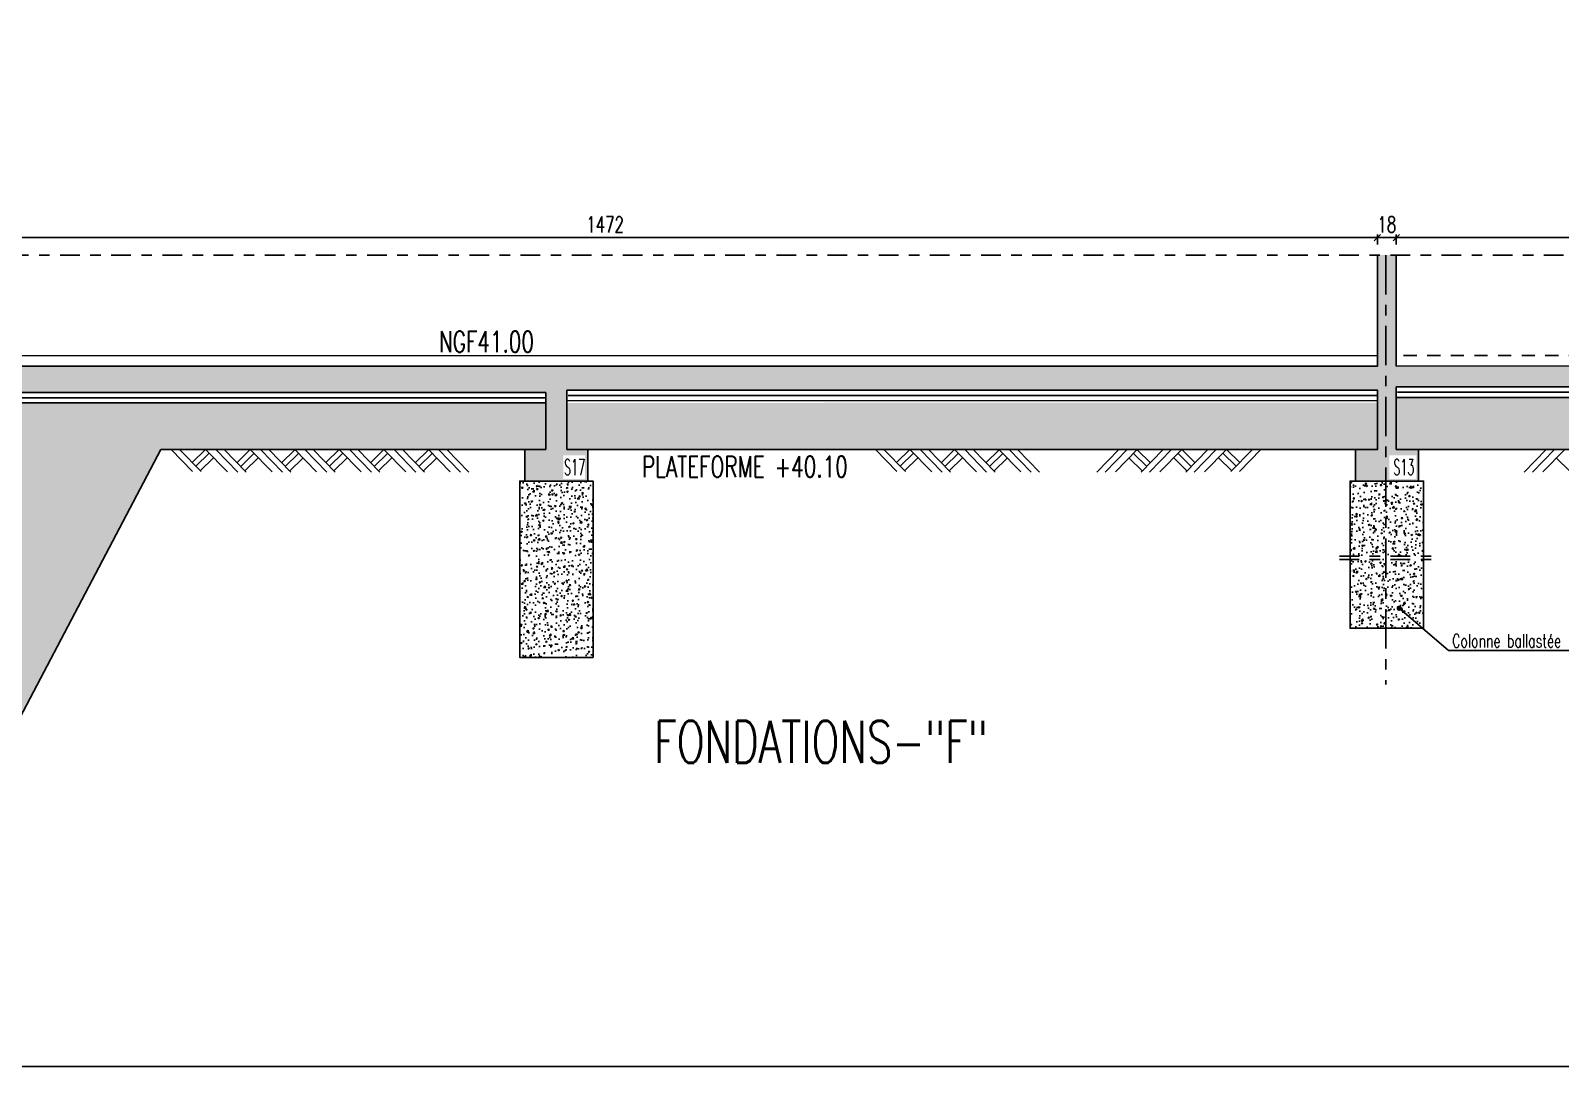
# Model space of a CAD drawing. Extents: x 308 to 437, y -199 to -146.
# Drawn here: x 412.99 to 427.57, y -198.96 to -189.09 of the extents above; entities that cross this region are included whole.
import ezdxf

# ---------------------------------------------------------------- set-up
doc = ezdxf.new("R2010")
doc.units = 0
doc.header["$LTSCALE"] = 0.5
doc.header["$MEASUREMENT"] = 0
doc.linetypes.add('AXES2', pattern=[1.125, 0.75, -0.125, 0.125, -0.125])
doc.linetypes.add('DISCONTINU2', pattern=[0.375, 0.25, -0.125])
doc.layers.get('DEFPOINTS').update_dxf_attribs({"linetype": 'CONTINUOUS'})
for name, color, linetype in [('AXES', 6, 'AXES2'), ('CADRE-CART', 7, 'CONTINUOUS'), ('COTATION', 7, 'CONTINUOUS'), ('HABILLAGE', 7, 'CONTINUOUS'), ('MURS', 3, 'CONTINUOUS'), ('POCHAGE', 254, 'CONTINUOUS'), ('RDC', 7, 'DISCONTINU2'), ('REPERE-POT', 4, 'CONTINUOUS'), ('REPERE-SEM', 4, 'CONTINUOUS'), ('Texte', 7, 'CONTINUOUS')]:
    doc.layers.add(name, color=color, linetype=linetype)
doc.styles.add('ROMANS8', font='romans.shx', dxfattribs={"width": 0.7})
doc.styles.get("Standard").update_dxf_attribs({"font": 'txt.shx'})
doc.linetypes.add('ISOLATION', pattern='A,0.0001,-0.1,[134,ltypeshp.shx,S=0.1,R=0,X=-0.1,Y=0],-0.2,[134,ltypeshp.shx,S=0.1,R=180,X=0.1,Y=0],-0.1', length=0.4001)
doc.dimstyles.new('COT50 cm', dxfattribs={"dimtxt": 0.15, "dimasz": 0.06, "dimexe": 0.03, "dimexo": 0.1, "dimgap": 0.05, "dimtad": 1, "dimdec": 0, "dimlfac": 100, "dimzin": 0, "dimdsep": 46, "dimtxsty": 'ROMANS8', "dimblk1": 'OBLIQUE', "dimblk2": 'OBLIQUE', "dimsah": 1, "dimcen": 0.03, "dimdle": 0.03, "dimclrt": 1, "dimadec": 0, "dimazin": 0, "dimtfac": 1, "dimtdec": 0, "dimtmove": 0, "dimatfit": 3, "dimfxl": 0, "dimtolj": 1, "dimtzin": 0, "dimlwd": -1, "dimlwe": -1, "dimarcsym": 0})
pattern_1 = [(50, (0, -61.59265), (0.143452037, -0.012550427), [0.015, -0.165]), (355, (0, -61.59265), (-0.027750267, 0.150438427), [0.012, -0.132]), (100.451444, (0.01195, -61.59369), (0.11570177, 0.137888), [0.01274804, -0.140228422]), (46.1842, (0, -61.55265), (0.213448266, -0.033103856), [0.0225, -0.2475]), (96.635635, (0.01779, -61.5554), (0.18693239, 0.19482372), [0.01912207, -0.21034275]), (351.184164, (0, -61.55265), (0.18693239, 0.19482372), [0.018, -0.198]), (21, (0.02, -61.56265), (0.11938141, -0.080523778), [0.015, -0.165]), (326, (0.02, -61.56265), (0.048663066, 0.14503001), [0.012, -0.132]), (71.451445, (0.02995, -61.56936), (0.168044475, 0.06450623), [0.01274804, -0.140228422]), (37.5, (0, -61.592645), (0.002431971, 0.066578771), [0, -0.1304, 0, -0.134, 0, -0.1325]), (7.5, (0, -61.592645), (0.052613907, 0.078882342), [0, -0.0764, 0, -0.1274, 0, -0.0505]), (327.5, (-0.0446, -61.592645), (0.106764487, -0.0045109743), [0, -0.05, 0, -0.156, 0, -0.207]), (317.5, (-0.0646, -61.592645), (0.116637234, 0.020020996), [0, -0.065, 0, -0.1036, 0, -0.147])]

# ---------------------------------------------------------------- blocks, each defined once
blk = doc.blocks.new('_Oblique')
at = {"layer": 'COTATION', "color": 0, "lineweight": -2}
blk.add_line((-0.5, -0.5), (0.5, 0.5), dxfattribs=at)
blk = doc.blocks.new('*D1701')
at = {"layer": 'COTATION', "color": 0, "transparency": 16777216}
for p, q in [((411.08, -191.066), (425.857, -191.066)), ((411.11, -191.133), (411.11, -191.036)), ((425.827, -191.133), (425.827, -191.036))]:
    blk.add_line(p, q, dxfattribs=at)
at = {"layer": 'DEFPOINTS', "color": 0, "transparency": 16777216}
for p in [(425.827, -191.066), (411.11, -191.233), (425.827, -191.233)]:
    blk.add_point(p, dxfattribs=at)
at = {"layer": 'COTATION', "color": 0, "transparency": 16777216, "xscale": 0.06, "yscale": 0.06, "zscale": 0.06, "rotation": 180}
blk.add_blockref('_Oblique', (411.11, -191.066), dxfattribs=at)
at = {"layer": 'COTATION', "color": 0, "transparency": 16777216, "xscale": 0.06, "yscale": 0.06, "zscale": 0.06}
blk.add_blockref('_Oblique', (425.827, -191.066), dxfattribs=at)
at = {"layer": 'COTATION', "color": 1, "transparency": 16777216, "insert": (418.468, -190.941), "char_height": 0.15, "attachment_point": 5, "style": 'ROMANS8'}
blk.add_mtext('\\A1;1472', dxfattribs=at)
blk = doc.blocks.new('*D1702')
at = {"layer": 'COTATION', "color": 0, "transparency": 16777216}
for p, q in [((425.797, -191.066), (426.037, -191.066)), ((425.827, -191.133), (425.827, -191.036)), ((426.007, -191.133), (426.007, -191.036))]:
    blk.add_line(p, q, dxfattribs=at)
at = {"layer": 'DEFPOINTS', "color": 0, "transparency": 16777216}
for p in [(426.007, -191.066), (425.827, -191.233), (426.007, -191.233)]:
    blk.add_point(p, dxfattribs=at)
at = {"layer": 'COTATION', "color": 0, "transparency": 16777216, "xscale": 0.06, "yscale": 0.06, "zscale": 0.06, "rotation": 180}
blk.add_blockref('_Oblique', (425.827, -191.066), dxfattribs=at)
at = {"layer": 'COTATION', "color": 0, "transparency": 16777216, "xscale": 0.06, "yscale": 0.06, "zscale": 0.06}
blk.add_blockref('_Oblique', (426.007, -191.066), dxfattribs=at)
at = {"layer": 'COTATION', "color": 1, "transparency": 16777216, "insert": (425.917, -190.941), "char_height": 0.15, "attachment_point": 5, "style": 'ROMANS8'}
blk.add_mtext('\\A1;18', dxfattribs=at)
blk = doc.blocks.new('*D1703')
at = {"layer": 'COTATION', "color": 0, "transparency": 16777216}
for p, q in [((425.977, -191.066), (432.757, -191.066)), ((426.007, -191.133), (426.007, -191.036)), ((432.727, -191.133), (432.727, -191.036))]:
    blk.add_line(p, q, dxfattribs=at)
at = {"layer": 'DEFPOINTS', "color": 0, "transparency": 16777216}
for p in [(432.727, -191.066), (426.007, -191.233), (432.727, -191.233)]:
    blk.add_point(p, dxfattribs=at)
at = {"layer": 'COTATION', "color": 0, "transparency": 16777216, "xscale": 0.06, "yscale": 0.06, "zscale": 0.06, "rotation": 180}
blk.add_blockref('_Oblique', (426.007, -191.066), dxfattribs=at)
at = {"layer": 'COTATION', "color": 0, "transparency": 16777216, "xscale": 0.06, "yscale": 0.06, "zscale": 0.06}
blk.add_blockref('_Oblique', (432.727, -191.066), dxfattribs=at)
at = {"layer": 'COTATION', "color": 1, "transparency": 16777216, "insert": (429.367, -190.941), "char_height": 0.15, "attachment_point": 5, "style": 'ROMANS8'}
blk.add_mtext('\\A1;672', dxfattribs=at)

msp = doc.modelspace()

# ---------------------------------------------------------------- hatches: boundary and pattern name
at = {"layer": 'HABILLAGE'}
h = msp.add_hatch(dxfattribs=at)
h.set_pattern_fill('AR-SAND', color=256, scale=0.05, style=0)
h.set_pattern_definition([(37.5, (0, -126.95472), (-0.003149668, 0.096341188), [0, -0.076, 0, -0.085, 0, -0.08125]), (7.5, (0, -126.95472), (0.088488835, 0.141107303), [0, -0.041, 0, -0.0685, 0, -0.02625]), (327.5, (-0.0615, -126.95472), (0.155707093, 0.000282953), [0, -0.025, 0, -0.09, 0, -0.1175]), (317.5, (-0.0615, -126.95472), (0.15030633, 0.04388378), [0, -0.0125, 0, -0.059, 0, -0.0675])])
h.paths.add_polyline_path([(411.11, -192.643), (411.1099, -196.7668), (411.4599, -196.7668), (412.2986, -196.7668), (414.2367, -193.0868), (417.9045, -193.0868), (417.9045, -192.6401)])
h = msp.add_hatch(dxfattribs=at)
h.set_pattern_fill('AR-SAND', color=256, scale=0.05, style=0)
h.set_pattern_definition([(37.5, (-0.00268, -61.592645), (-0.003149668, 0.096341188), [0, -0.076, 0, -0.085, 0, -0.08125]), (7.5, (-0.00268, -61.59265), (0.088488835, 0.141107303), [0, -0.041, 0, -0.0685, 0, -0.02625]), (327.5, (-0.06418, -61.592645), (0.155707093, 0.000282953), [0, -0.025, 0, -0.09, 0, -0.1175]), (317.5, (-0.06418, -61.59265), (0.15030633, 0.04388378), [0, -0.0125, 0, -0.059, 0, -0.0675])])
h.paths.add_polyline_path([(425.6141, -193.0868), (425.6141, -193.0868), (425.8242, -193.0868), (425.8242, -192.6398), (418.1045, -192.641), (418.1045, -193.0868), (418.3018, -193.0868)])
h = msp.add_hatch(dxfattribs=at)
h.set_pattern_fill('AR-SAND', color=256, scale=0.05, style=0)
h.set_pattern_definition([(37.5, (0.00318, -61.592645), (-0.003149668, 0.096341188), [0, -0.076, 0, -0.085, 0, -0.08125]), (7.5, (0.00318, -61.59265), (0.088488835, 0.141107303), [0, -0.041, 0, -0.0685, 0, -0.02625]), (327.5, (-0.05832, -61.592645), (0.155707093, 0.000282953), [0, -0.025, 0, -0.09, 0, -0.1175]), (317.5, (-0.05832, -61.59265), (0.15030633, 0.04388378), [0, -0.0125, 0, -0.059, 0, -0.0675])])
h.paths.add_polyline_path([(432.7266, -192.5887), (426.0068, -192.5897), (426.0068, -193.0868), (426.22, -193.0868), (432.52, -193.0868), (432.52, -193.0868), (432.7266, -193.0868)])
h = msp.add_hatch(dxfattribs=at)
h.set_pattern_fill('AR-CONC', color=256, scale=0.02, style=0)
h.set_pattern_definition(pattern_1)
h.paths.add_polyline_path([(417.6545, -194.133), (417.6545, -195.0668), (418.3545, -195.0668), (418.3545, -194.133)])
h.paths.add_polyline_path([(418.3545, -194.1034), (418.3545, -193.3869), (418.3045, -193.3868), (417.7045, -193.3868), (417.6545, -193.3868), (417.6545, -194.1034)])
h = msp.add_hatch(dxfattribs=at)
h.set_pattern_fill('AR-CONC', color=256, scale=0.02, style=0)
h.set_pattern_definition(pattern_1)
h.paths.add_polyline_path([(425.9065, -194.7885), (426.2668, -194.7885), (426.2668, -194.133), (425.9065, -194.133)])
h.paths.add_polyline_path([(425.9065, -194.133), (425.5668, -194.133), (425.5668, -194.7884), (425.9065, -194.7885)])
h.paths.add_polyline_path([(425.9065, -194.1034), (425.9065, -193.3868), (425.6168, -193.3868), (425.5668, -193.3868), (425.5668, -194.1034)])
h.paths.add_polyline_path([(425.9065, -194.1034), (426.2668, -194.1034), (426.2668, -193.3869), (426.2168, -193.3868), (425.9065, -193.3868)])
at = {"layer": 'POCHAGE'}
h = msp.add_hatch(color=256, dxfattribs=at)
h.paths.add_polyline_path([(418.0706, -193.3659), (418.2756, -193.3659), (418.2756, -193.1409), (418.0706, -193.1409)], flags=16)
h.paths.add_polyline_path([(425.8269, -192.2898), (411.1099, -192.2921), (411.1099, -192.5421), (417.9045, -192.541), (417.9045, -193.0868), (417.7045, -193.0868), (417.7045, -193.3868), (418.3045, -193.3868), (418.3045, -193.0868), (418.1045, -193.0868), (418.1045, -192.521), (425.8268, -192.5198), (425.8269, -193.0868), (425.6168, -193.0868), (425.6168, -193.3868), (425.9065, -193.3868), (425.9065, -191.2326), (425.8269, -191.2326)])
h = msp.add_hatch(color=256, dxfattribs=at)
h.paths.add_polyline_path([(426.0068, -192.2897), (426.0068, -191.2326), (425.9065, -191.2326), (425.9065, -193.3868), (426.2168, -193.3868), (426.2168, -193.0868), (426.0068, -193.0868), (426.0068, -192.4897), (432.7266, -192.4887), (432.7266, -193.0868), (432.5168, -193.0868), (432.5168, -193.3868), (432.8067, -193.3868), (432.8067, -191.2326), (432.7266, -191.2326), (432.7266, -192.2887)])
h.paths.add_polyline_path([(432.9066, -191.2326), (432.8067, -191.2326), (432.8067, -193.3868), (433.1169, -193.3868), (433.1169, -193.0868), (432.9066, -193.0868)])
h.paths.add_polyline_path([(425.9406, -193.3659), (426.1976, -193.3659), (426.1976, -193.1409), (425.9406, -193.1409)], flags=16)
h.paths.add_polyline_path([(432.8308, -193.3659), (433.0878, -193.3659), (433.0878, -193.1409), (432.8308, -193.1409)], flags=16)

# ---------------------------------------------------------------- linework, layer by layer
at = {"layer": 'AXES', "color": 6, "ltscale": 0.5}
for p, q in [((354.776, -191.2326), (433.413, -191.2326)), ((425.4642, -194.1034), (426.411, -194.1034)), ((425.4642, -194.133), (426.411, -194.133))]:
    msp.add_line(p, q, dxfattribs=at)
at = {"layer": 'AXES', "color": 1}
msp.add_line((425.9065, -191.2326), (425.9065, -195.3253), dxfattribs=at)
at = {"layer": 'CADRE-CART', "color": 1}
msp.add_lwpolyline([(307.8533, -154.9648), (437.1328, -154.9648), (437.1328, -198.9648), (307.8533, -198.9648)], close=True, dxfattribs=at)
at = {"layer": 'COTATION', "color": 1, "linetype": 'ByBlock'}
for p, q in [((418.3045, -193.0868), (425.6168, -193.0868)), ((426.2168, -193.0868), (432.5168, -193.0868))]:
    msp.add_line(p, q, dxfattribs=at)
for points in [[(417.9045, -192.641), (411.1101, -192.6421)], [(425.8269, -192.6198), (418.1045, -192.621)], [(432.7266, -192.5887), (426.0068, -192.5897)]]:
    msp.add_lwpolyline(points, dxfattribs=at)
at = {"layer": 'HABILLAGE', "linetype": 'ISOLATION', "ltscale": 0.2}
for p, q in [((426.0189, -192.5404), (432.7223, -192.5404)), ((411.1222, -192.5927), (417.8999, -192.5927)), ((418.1166, -192.5716), (425.8244, -192.5716))]:
    msp.add_line(p, q, dxfattribs=at)
at = {"layer": 'HABILLAGE'}
for p, q in [((414.5386, -193.2956), (414.3345, -193.0868)), ((414.6193, -193.2965), (414.4143, -193.0868)), ((414.6606, -193.0848), (414.5337, -193.2089)), ((414.6962, -193.1216), (414.5694, -193.2455)), ((414.8703, -193.2993), (414.6606, -193.0848)), ((414.9684, -193.3004), (414.7587, -193.0859)), ((415.0491, -193.3013), (414.8394, -193.0868)), ((415.0873, -193.0868), (414.9604, -193.2109)), ((415.1229, -193.1236), (414.9962, -193.2475)), ((415.2951, -193.2993), (415.0873, -193.0868)), ((415.3932, -193.3004), (415.1843, -193.0868)), ((415.4738, -193.3013), (415.2641, -193.0868)), ((415.5126, -193.0877), (415.3857, -193.2118)), ((415.5482, -193.1244), (415.4215, -193.2484)), ((415.7186, -193.2993), (415.5108, -193.0868)), ((415.8167, -193.3004), (415.6079, -193.0868)), ((415.8974, -193.3013), (415.6876, -193.0868)), ((415.9339, -193.0848), (415.807, -193.2089)), ((415.9696, -193.1216), (415.8428, -193.2455)), ((416.1436, -193.2993), (415.9339, -193.0848)), ((416.2418, -193.3004), (416.032, -193.0859)), ((416.3224, -193.3013), (416.1127, -193.0868)), ((416.3606, -193.0868), (416.2337, -193.2109)), ((416.3963, -193.1236), (416.2695, -193.2475)), ((416.5684, -193.2993), (416.3606, -193.0868)), ((416.6665, -193.3004), (416.4577, -193.0868)), ((416.7472, -193.3013), (416.5374, -193.0868)), ((416.7859, -193.0877), (416.659, -193.2118)), ((416.8216, -193.1244), (416.6948, -193.2484)), ((416.9919, -193.2993), (416.7842, -193.0868)), ((417.09, -193.3004), (416.8812, -193.0868)), ((417.1707, -193.3013), (416.961, -193.0868)), ((421.249, -193.2956), (421.0449, -193.0868)), ((421.3297, -193.2965), (421.1247, -193.0868)), ((421.371, -193.0848), (421.2441, -193.2089)), ((421.4066, -193.1216), (421.2798, -193.2455)), ((421.5807, -193.2993), (421.371, -193.0848)), ((421.6788, -193.3004), (421.4691, -193.0859)), ((421.7595, -193.3013), (421.5498, -193.0868)), ((421.7977, -193.0868), (421.6708, -193.2109)), ((421.8333, -193.1236), (421.7066, -193.2475)), ((422.0055, -193.2993), (421.7977, -193.0868)), ((422.1036, -193.3004), (421.8947, -193.0868)), ((422.1842, -193.3013), (421.9745, -193.0868)), ((422.223, -193.0877), (422.0961, -193.2118)), ((422.2586, -193.1244), (422.1319, -193.2484)), ((422.429, -193.2993), (422.2212, -193.0868)), ((422.5271, -193.3004), (422.3182, -193.0868)), ((422.6077, -193.3013), (422.398, -193.0868)), ((423.1524, -193.3013), (423.3621, -193.0868)), ((423.2331, -193.3004), (423.4419, -193.0868)), ((423.3312, -193.2993), (423.5389, -193.0868)), ((423.5015, -193.1244), (423.6283, -193.2484)), ((423.5372, -193.0877), (423.6641, -193.2118)), ((423.5759, -193.3013), (423.7857, -193.0868)), ((423.6566, -193.3004), (423.8654, -193.0868)), ((423.7547, -193.2993), (423.9625, -193.0868)), ((423.9268, -193.1236), (424.0536, -193.2475)), ((423.9625, -193.0868), (424.0894, -193.2109)), ((424.0007, -193.3013), (424.2104, -193.0868)), ((424.0814, -193.3004), (424.2911, -193.0859)), ((424.1795, -193.2993), (424.3892, -193.0848)), ((424.3536, -193.1216), (424.4803, -193.2455)), ((424.3892, -193.0848), (424.5161, -193.2089)), ((424.4305, -193.2965), (424.6355, -193.0868)), ((424.5112, -193.2956), (424.7153, -193.0868)), ((427.2253, -193.3013), (427.435, -193.0868)), ((427.3059, -193.3004), (427.5148, -193.0868)), ((427.404, -193.2993), (427.6118, -193.0868)), ((414.7373, -193.1636), (414.6106, -193.2876)), ((415.1641, -193.1657), (415.0373, -193.2896)), ((415.5894, -193.1665), (415.4626, -193.2905)), ((416.0107, -193.1636), (415.8839, -193.2876)), ((416.4374, -193.1657), (416.3106, -193.2896)), ((416.8627, -193.1665), (416.7359, -193.2905)), ((421.4477, -193.1636), (421.321, -193.2876)), ((421.8745, -193.1657), (421.7477, -193.2896)), ((422.2998, -193.1665), (422.173, -193.2905)), ((423.4604, -193.1665), (423.5872, -193.2905)), ((423.8857, -193.1657), (424.0125, -193.2896)), ((424.3124, -193.1636), (424.4392, -193.2876)), ((427.5332, -193.1665), (427.66, -193.2905))]:
    msp.add_line(p, q, dxfattribs=at)
at = {"layer": 'HABILLAGE', "linetype": 'DISCONTINU2'}
msp.add_lwpolyline([(432.7266, -192.1887), (426.0068, -192.1897)], dxfattribs=at)
at = {"layer": 'HABILLAGE', "color": 1, "flags": 128}
msp.add_lwpolyline([(417.7045, -193.0868), (414.2367, -193.0868), (412.2986, -196.7668), (411.4599, -196.7668)], dxfattribs=at)
at = {"layer": 'HABILLAGE'}
for points in [[(417.7045, -193.3868), (417.6545, -193.3868), (417.6545, -195.0668), (418.3545, -195.0668), (418.3545, -193.3869), (418.3045, -193.3868)], [(425.6168, -193.3868), (425.5668, -193.3868), (425.5668, -194.7884), (426.2668, -194.7885), (426.2668, -193.3869), (426.2168, -193.3868)]]:
    msp.add_lwpolyline(points, dxfattribs=at)
at = {"layer": 'MURS'}
for p, q in [((426.0068, -192.2897), (426.0068, -191.2326)), ((417.9045, -192.541), (417.9045, -193.0868))]:
    msp.add_line(p, q, dxfattribs=at)
for points in [[(425.8269, -192.2898), (425.8269, -191.2326)], [(425.8269, -192.2898), (411.1099, -192.2921)], [(432.7266, -192.2887), (426.0068, -192.2897)], [(417.9045, -192.541), (411.1101, -192.5421)], [(426.0068, -193.0868), (426.2168, -193.0868), (426.2168, -193.3868), (425.6168, -193.3868), (425.6168, -193.0868), (425.8269, -193.0868), (425.8269, -192.5198), (418.1045, -192.521), (418.1045, -193.0868)], [(432.9066, -193.0868), (433.1169, -193.0868), (433.1169, -193.3868), (432.5168, -193.3868), (432.5168, -193.0868), (432.7266, -193.0868), (432.7266, -192.4887), (426.0068, -192.4897), (426.0068, -193.0868)], [(418.1045, -193.0868), (418.3045, -193.0868), (418.3045, -193.3868), (417.7045, -193.3868), (417.7045, -193.0868), (417.9045, -193.0868)]]:
    msp.add_lwpolyline(points, dxfattribs=at)
at = {"layer": 'RDC', "linetype": 'ByBlock'}
msp.add_lwpolyline([(425.8269, -192.1898), (411.1099, -192.1921)], dxfattribs=at)

# ---------------------------------------------------------------- texts
at = {"layer": 'CADRE-CART', "color": 4, "style": 'ROMANS8', "width": 0.7}
msp.add_text('FONDATIONS-"F"', height=0.4, dxfattribs=at).set_placement((418.9359, -196.0724))
at = {"layer": 'REPERE-POT', "color": 1, "style": 'ROMANS8', "width": 0.7}
msp.add_text('Colonne ballastée', height=0.125, dxfattribs=at).set_placement((426.5387, -194.9714))
at = {"layer": 'REPERE-SEM', "width": 0.52}
for s, p in [('S17', (418.0769, -193.3284)), ('S13', (425.9781, -193.3284))]:
    msp.add_text(s, height=0.15, dxfattribs=at).set_placement(p)
at = {"layer": 'Texte', "color": 1, "style": 'ROMANS8', "width": 0.7}
for s, p in [('NGF41.00', (416.8846, -192.1579)), ('PLATEFORME +40.10', (418.8183, -193.3502))]:
    msp.add_text(s, height=0.2, dxfattribs=at).set_placement(p)

# ---------------------------------------------------------------- dimensions: what is measured, and where the dimension line sits
at = {"layer": 'COTATION', "color": 0}
for base, p1, p2, picture, middle in [((425.8269, -191.0661), (411.1099, -191.2326), (425.8269, -191.2326), '*D1701', (418.4684, -190.9411)), ((432.7266, -191.0661), (426.0068, -191.2326), (432.7266, -191.2326), '*D1703', (429.3667, -190.9411))]:
    dim = msp.add_linear_dim(base=base, p1=p1, p2=p2, dimstyle='COT50 cm', override={"dimtmove": 1, "dimfxl": 10}, dxfattribs=at)
    dim.commit()
    dim.dimension.update_dxf_attribs({"geometry": picture, "text_midpoint": middle})
dim = msp.add_linear_dim(base=(426.0068, -191.0661), p1=(425.8269, -191.2326), p2=(426.0068, -191.2326), dimstyle='COT50 cm', override={"dimtmove": 1, "dimfxl": 10}, dxfattribs=at)
dim.commit()
dim.dimension.update_dxf_attribs({"geometry": '*D1702', "text_midpoint": (425.9168, -191.0661), "dimtype": 160})

# ---------------------------------------------------------------- leaders
at = {"layer": 'COTATION'}
msp.add_leader([(426.0343, -194.5985), (426.5053, -195.0004), (427.7215, -195.0004)], dimstyle='COT50 cm', override={"dimasz": 0.2, "dimtad": 0, "dimldrblk": 'DOTSMALL', "dimfxl": 0.5, "dimfxlon": 1}, dxfattribs=at)

doc.saveas('drawing.dxf')
